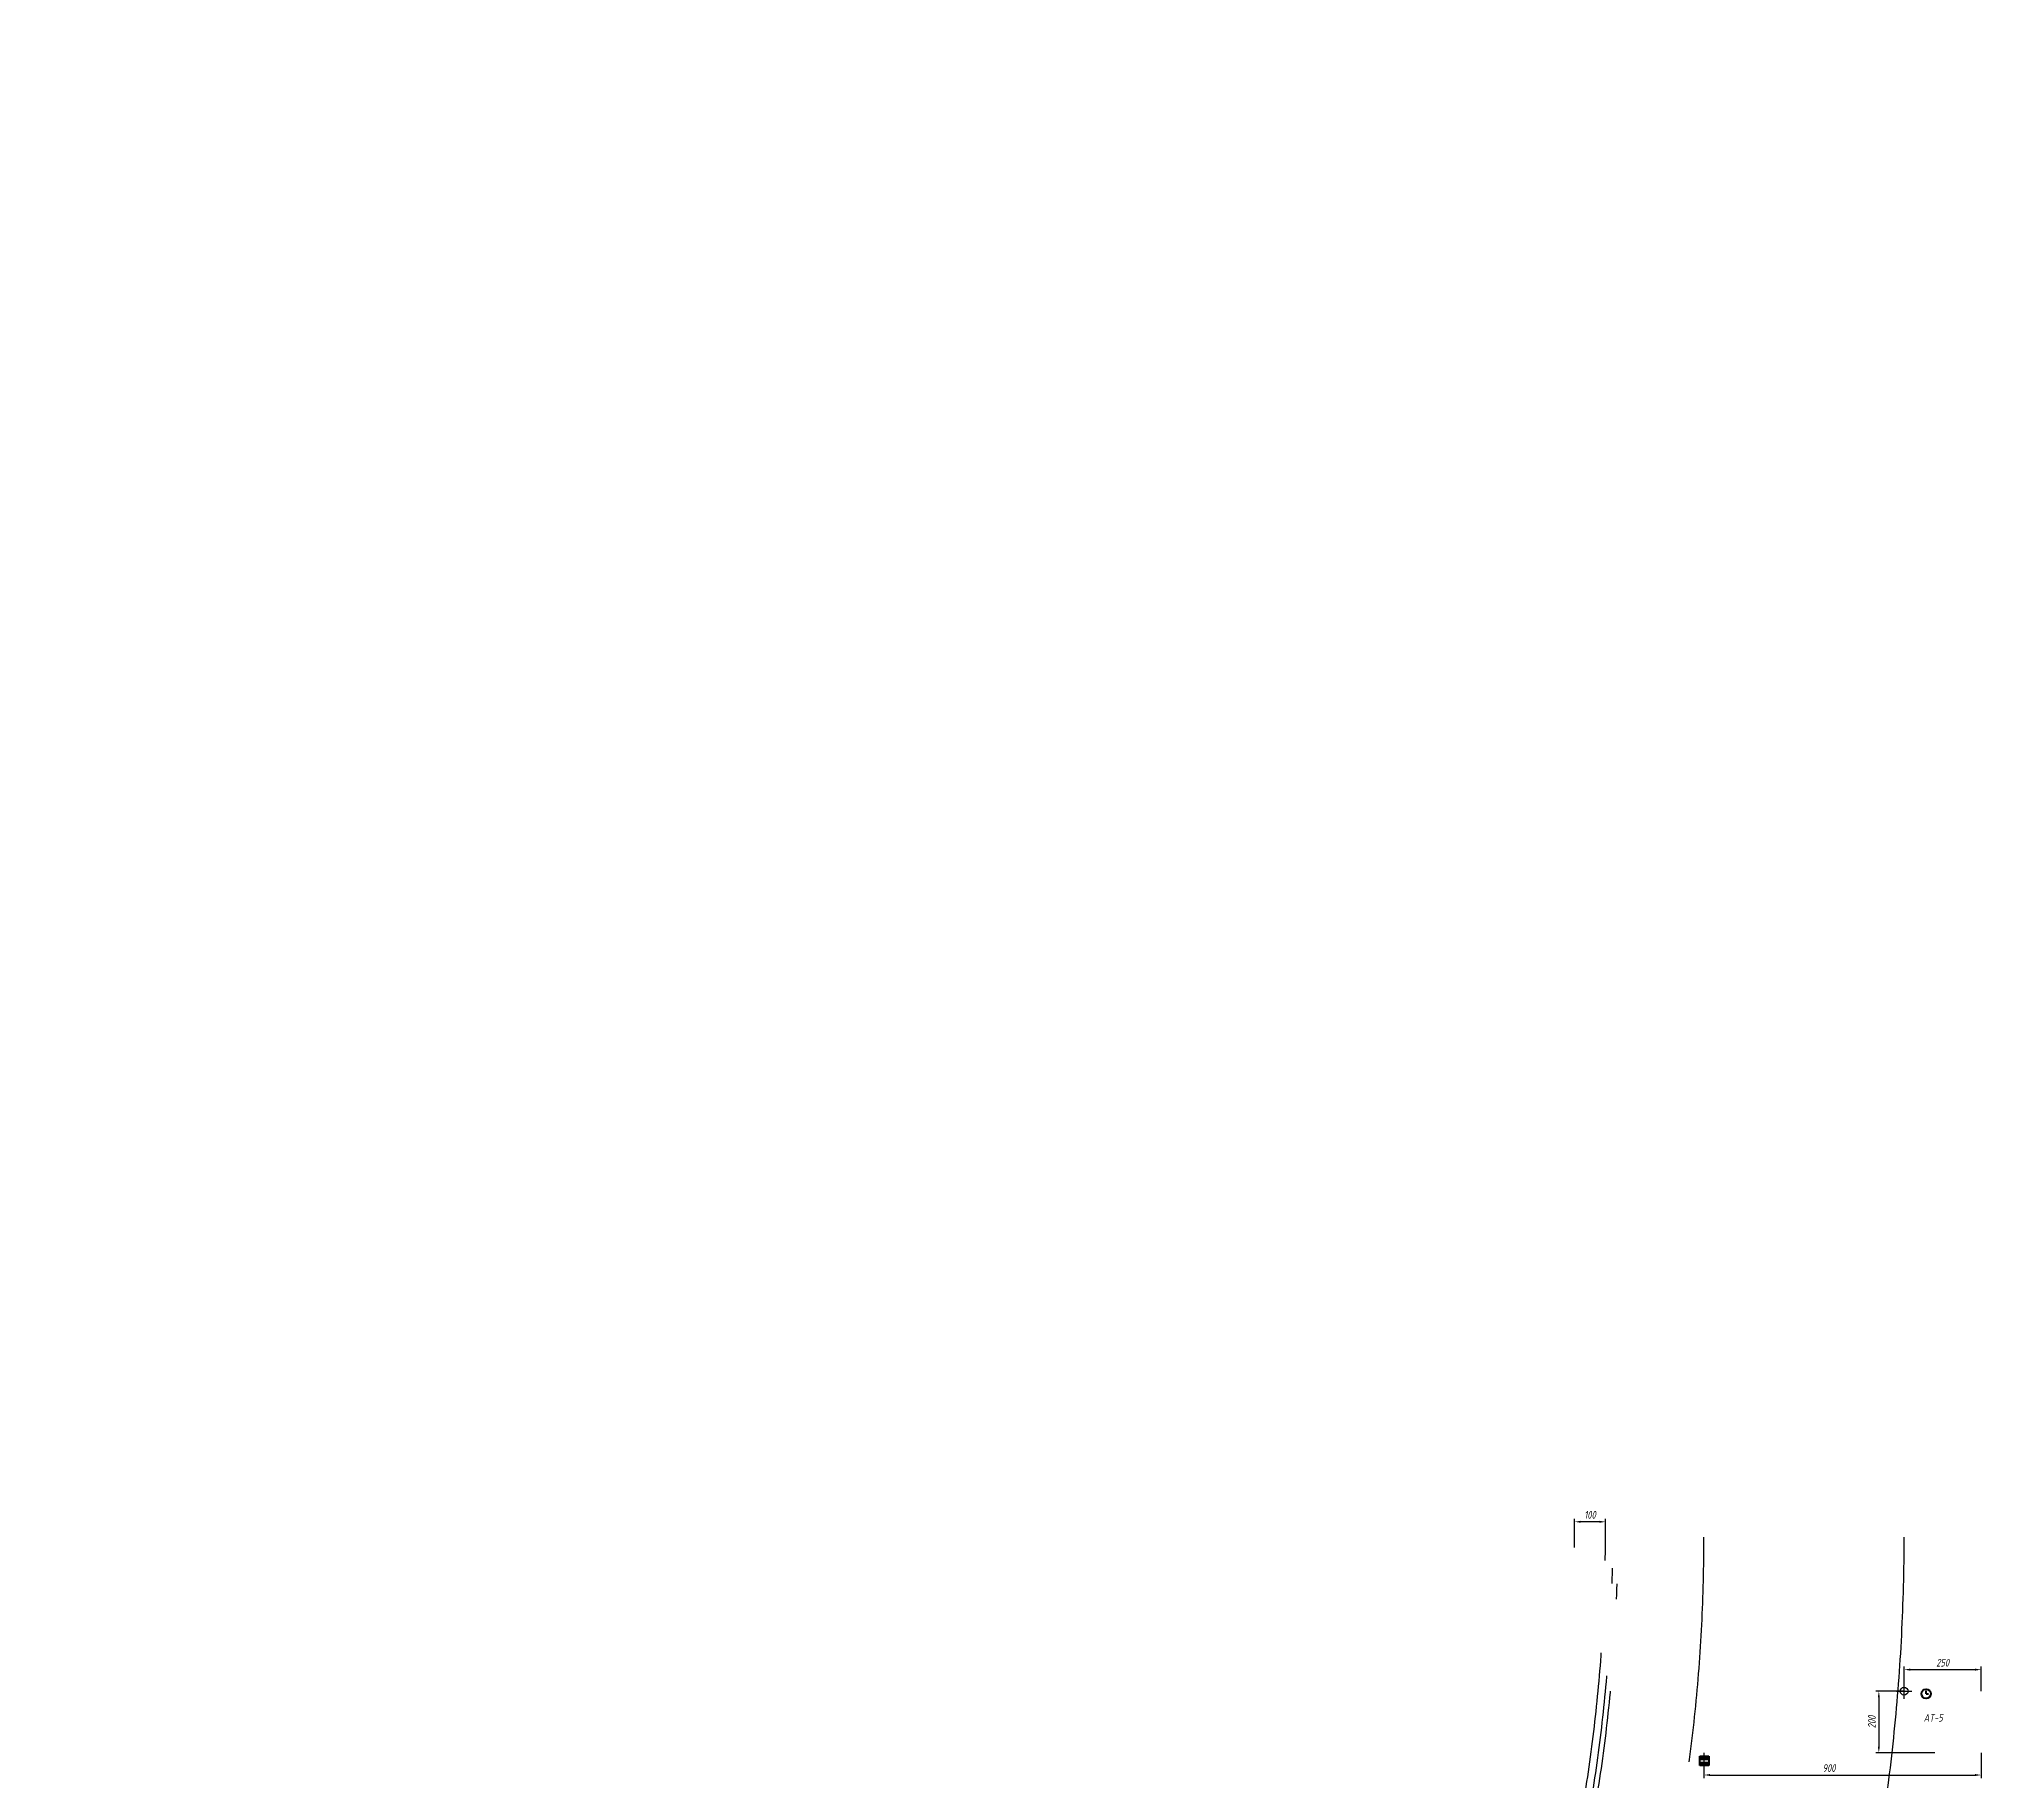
# Model space of a CAD drawing. Header units: millimetres. Extents: x -5652 to 25395, y -6121 to 34812.
# Drawn here: x 19088 to 25395, y -728 to 4925 of the extents above; entities that cross this region are included whole.
import ezdxf
from ezdxf.enums import TextEntityAlignment as Align

# ---------------------------------------------------------------- set-up
doc = ezdxf.new("R2010")
doc.units = ezdxf.units.MM
doc.header["$PDMODE"] = 34
doc.header["$PDSIZE"] = 25
doc.linetypes.add('ACAD_ISO10W100', pattern=[18.5, 12, -3, 0.5, -3])
doc.layers.add('02 ЭОМ и СС', color=7, linetype='Continuous')
doc.layers.add('11 Привязка размеры', color=7, linetype='Continuous')
doc.layers.add('100 noprint', color=1, linetype='Continuous', plot=False)
doc.styles.get("Standard").update_dxf_attribs({"font": ''})
doc.styles.add('ГОСТ-ISOCPEUR', font='isocpeui.ttf', dxfattribs={"width": 0.8})
doc.styles.get('Standard').set_extended_font_data('Ubuntu')
doc.dimstyles.new('ISO-25', dxfattribs={"dimtxt": 2.5, "dimasz": 2.5, "dimexe": 1.25, "dimexo": 0.625, "dimtad": 1, "dimtxsty": 'Standard', "dimcen": 2.5, "dimadec": 0, "dimazin": 0, "dimtfac": 1, "dimtmove": 0, "dimatfit": 3, "dimfxl": 1, "dimarcsym": 0})

# ---------------------------------------------------------------- blocks, each defined once
blk = doc.blocks.new('*D39')
at = {"layer": '11 Привязка размеры', "color": 0, "lineweight": -2, "transparency": 16777216}
for p, q in [((25144.7, -439.4), (25052.5, -439.4)), ((25062.5, -459.4), (25062.5, -619.4)), ((25244.7, -639.4), (25052.5, -639.4))]:
    blk.add_line(p, q, dxfattribs=at)
at = {"layer": '11 Привязка размеры', "color": 0, "transparency": 16777216}
for points in [[(25065.8, -459.4), (25059.2, -459.4), (25062.5, -439.4)], [(25059.2, -619.4), (25065.8, -619.4), (25062.5, -639.4)]]:
    blk.add_solid(points, dxfattribs=at)
at = {"layer": 'Defpoints', "color": 0, "transparency": 16777216}
for p in [(25144.7, -439.4), (25062.5, -639.4), (25244.7, -639.4)]:
    blk.add_point(p, dxfattribs=at)
at = {"layer": '11 Привязка размеры', "color": 0, "transparency": 16777216, "insert": (25040, -539.4), "char_height": 25, "attachment_point": 5, "rotation": 90, "style": 'ГОСТ-ISOCPEUR'}
blk.add_mtext('200', dxfattribs=at)
blk = doc.blocks.new('*D40')
at = {"layer": '11 Привязка размеры', "color": 0, "lineweight": -2, "transparency": 16777216}
for p, q in [((25144.7, -439.4), (25144.7, -359.4)), ((25164.7, -369.4), (25374.7, -369.4)), ((25394.7, -439.4), (25394.7, -359.4))]:
    blk.add_line(p, q, dxfattribs=at)
at = {"layer": '11 Привязка размеры', "color": 0, "transparency": 16777216}
for points in [[(25164.7, -366.1), (25164.7, -372.8), (25144.7, -369.4)], [(25374.7, -372.8), (25374.7, -366.1), (25394.7, -369.4)]]:
    blk.add_solid(points, dxfattribs=at)
at = {"layer": 'Defpoints', "color": 0, "transparency": 16777216}
for p in [(25394.7, -369.4), (25144.7, -439.4), (25394.7, -439.4)]:
    blk.add_point(p, dxfattribs=at)
at = {"layer": '11 Привязка размеры', "color": 0, "transparency": 16777216, "insert": (25269.7, -346.9), "char_height": 25, "attachment_point": 5, "style": 'ГОСТ-ISOCPEUR'}
blk.add_mtext('250', dxfattribs=at)
blk = doc.blocks.new('часы')
at = {"color": 0, "lineweight": -2}
for q in [(9893.5, 982.52), (9894.25, 981.52)]:
    blk.add_line((9893.5, 981.52), q, dxfattribs=at)
blk.add_circle((9893.5, 981.52), 1.5, dxfattribs=at)
blk = doc.blocks.new('геркон')
at = {"lineweight": -2}
for points in [[(3, 2), (3, 3), (0, 3), (0, 2)], [(3, 0), (3, 1), (0, 1), (0, 0)]]:
    blk.add_hatch(color=0, dxfattribs=at).paths.add_polyline_path(points)
at = {"color": 0, "lineweight": -2}
for p, q in [((0, 0), (0, 3)), ((0, 3), (3, 3)), ((0, 2), (3, 2)), ((0, 1), (3, 1)), ((3, 0), (0, 0)), ((3, 3), (3, 0))]:
    blk.add_line(p, q, dxfattribs=at)
blk = doc.blocks.new('*D41')
at = {"layer": '11 Привязка размеры', "color": 0, "lineweight": -2, "transparency": 16777216}
for p, q in [((24494.7, -639.4), (24494.7, -721.5)), ((25394.7, -639.4), (25394.7, -721.5)), ((24514.7, -711.5), (25374.7, -711.5))]:
    blk.add_line(p, q, dxfattribs=at)
at = {"layer": '11 Привязка размеры', "color": 0, "transparency": 16777216}
for points in [[(24514.7, -708.2), (24514.7, -714.9), (24494.7, -711.5)], [(25374.7, -714.9), (25374.7, -708.2), (25394.7, -711.5)]]:
    blk.add_solid(points, dxfattribs=at)
at = {"layer": 'Defpoints', "color": 0, "transparency": 16777216}
for p in [(24494.7, -639.4), (25394.7, -639.4), (25394.7, -711.5)]:
    blk.add_point(p, dxfattribs=at)
at = {"layer": '11 Привязка размеры', "color": 0, "transparency": 16777216, "insert": (24900.7, -689), "char_height": 25, "attachment_point": 5, "style": 'ГОСТ-ISOCPEUR'}
blk.add_mtext('900', dxfattribs=at)
blk = doc.blocks.new('*D43')
at = {"layer": '11 Привязка размеры', "color": 0, "lineweight": -2, "transparency": 16777216}
for p, q in [((24074.7, 27.6), (24074.7, 120.5)), ((24154.7, 110.5), (24094.7, 110.5)), ((24174.7, 27.6), (24174.7, 120.5))]:
    blk.add_line(p, q, dxfattribs=at)
at = {"layer": '11 Привязка размеры', "color": 0, "transparency": 16777216}
for points in [[(24094.7, 113.8), (24094.7, 107.2), (24074.7, 110.5)], [(24154.7, 107.2), (24154.7, 113.8), (24174.7, 110.5)]]:
    blk.add_solid(points, dxfattribs=at)
at = {"layer": 'Defpoints', "color": 0, "transparency": 16777216}
for p in [(24074.7, 110.5), (24074.7, 27.6), (24174.7, 27.6)]:
    blk.add_point(p, dxfattribs=at)
at = {"layer": '11 Привязка размеры', "color": 0, "transparency": 16777216, "insert": (24124.7, 133), "char_height": 25, "attachment_point": 5, "style": 'ГОСТ-ISOCPEUR'}
blk.add_mtext('100', dxfattribs=at)

msp = doc.modelspace()

# ---------------------------------------------------------------- linework, layer by layer
at = {"layer": '100 noprint', "color": 1, "linetype": 'ACAD_ISO10W100', "lineweight": -2, "ltscale": 100}
for points in [[(12781.2, 13340.1), (12781.2, 60.6, 1), (25144.7, 60.6)], [(13431.2, 13340.1), (13431.2, 60.6, 1), (24494.7, 60.6)], [(13711.2, 13340.1), (13711.2, 60.6, 1), (24214.7, 60.6)], [(13727.2, 13340.1), (13727.2, 60.6, 1), (24198.7, 60.6)], [(13751.2, 13340.1), (13751.2, 60.6, 1), (24174.7, 60.6)]]:
    msp.add_lwpolyline(points, format="xyb", dxfattribs=at)
at = {"layer": '11 Привязка размеры', "lineweight": -2}
msp.add_point((25144.7, -439.4), dxfattribs=at)

# ---------------------------------------------------------------- block references
at = {"layer": '02 ЭОМ и СС', "color": 5, "lineweight": 40, "xscale": 10, "yscale": 10, "zscale": 10}
msp.add_blockref('часы', (-73719.1, -10263), dxfattribs=at)
at = {"layer": '02 ЭОМ и СС', "lineweight": 40, "xscale": 10, "yscale": 10, "zscale": 10}
msp.add_blockref('геркон', (24480.8, -680.4), dxfattribs=at)

# ---------------------------------------------------------------- texts
at = {"layer": '02 ЭОМ и СС', "linetype": 'Continuous', "style": 'ГОСТ-ISOCPEUR', "width": 0.8}
msp.add_text('AT-5', height=25, dxfattribs=at).set_placement((25270.1, -538.1), align=Align.RIGHT)

# ---------------------------------------------------------------- dimensions: what is measured, and where the dimension line sits
at = {"layer": '11 Привязка размеры'}
for base, p1, p2, picture, middle in [((24074.7, 110.5), (24174.7, 27.6), (24074.7, 27.6), '*D43', (24124.7, 133)), ((25394.7, -369.4), (25144.7, -439.4), (25394.7, -439.4), '*D40', (25269.7, -346.9))]:
    dim = msp.add_linear_dim(base=base, p1=p1, p2=p2, dimstyle='ISO-25', override={"dimtxt": 25, "dimasz": 20, "dimexe": 10, "dimexo": 0, "dimgap": 10, "dimdec": 0, "dimtxsty": 'ГОСТ-ISOCPEUR'}, dxfattribs=at)
    dim.commit()
    dim.dimension.update_dxf_attribs({"geometry": picture, "text_midpoint": middle})
dim = msp.add_linear_dim(base=(25062.5, -639.4), p1=(25144.7, -439.4), p2=(25244.7, -639.4), angle=90, dimstyle='ISO-25', override={"dimtxt": 25, "dimasz": 20, "dimexe": 10, "dimexo": 0, "dimgap": 10, "dimdec": 0, "dimtxsty": 'ГОСТ-ISOCPEUR'}, dxfattribs=at)
dim.commit()
dim.dimension.update_dxf_attribs({"geometry": '*D39', "text_midpoint": (25062.5, -539.4), "dimtype": 160})
dim = msp.add_linear_dim(base=(25394.7, -711.5), p1=(24494.7, -639.4), p2=(25394.7, -639.4), dimstyle='ISO-25', override={"dimtxt": 25, "dimasz": 20, "dimexe": 10, "dimexo": 0, "dimgap": 10, "dimdec": 0, "dimtxsty": 'ГОСТ-ISOCPEUR'}, dxfattribs=at)
dim.commit()
dim.dimension.update_dxf_attribs({"geometry": '*D41', "text_midpoint": (24900.7, -711.5), "dimtype": 160})

doc.saveas('drawing.dxf')
